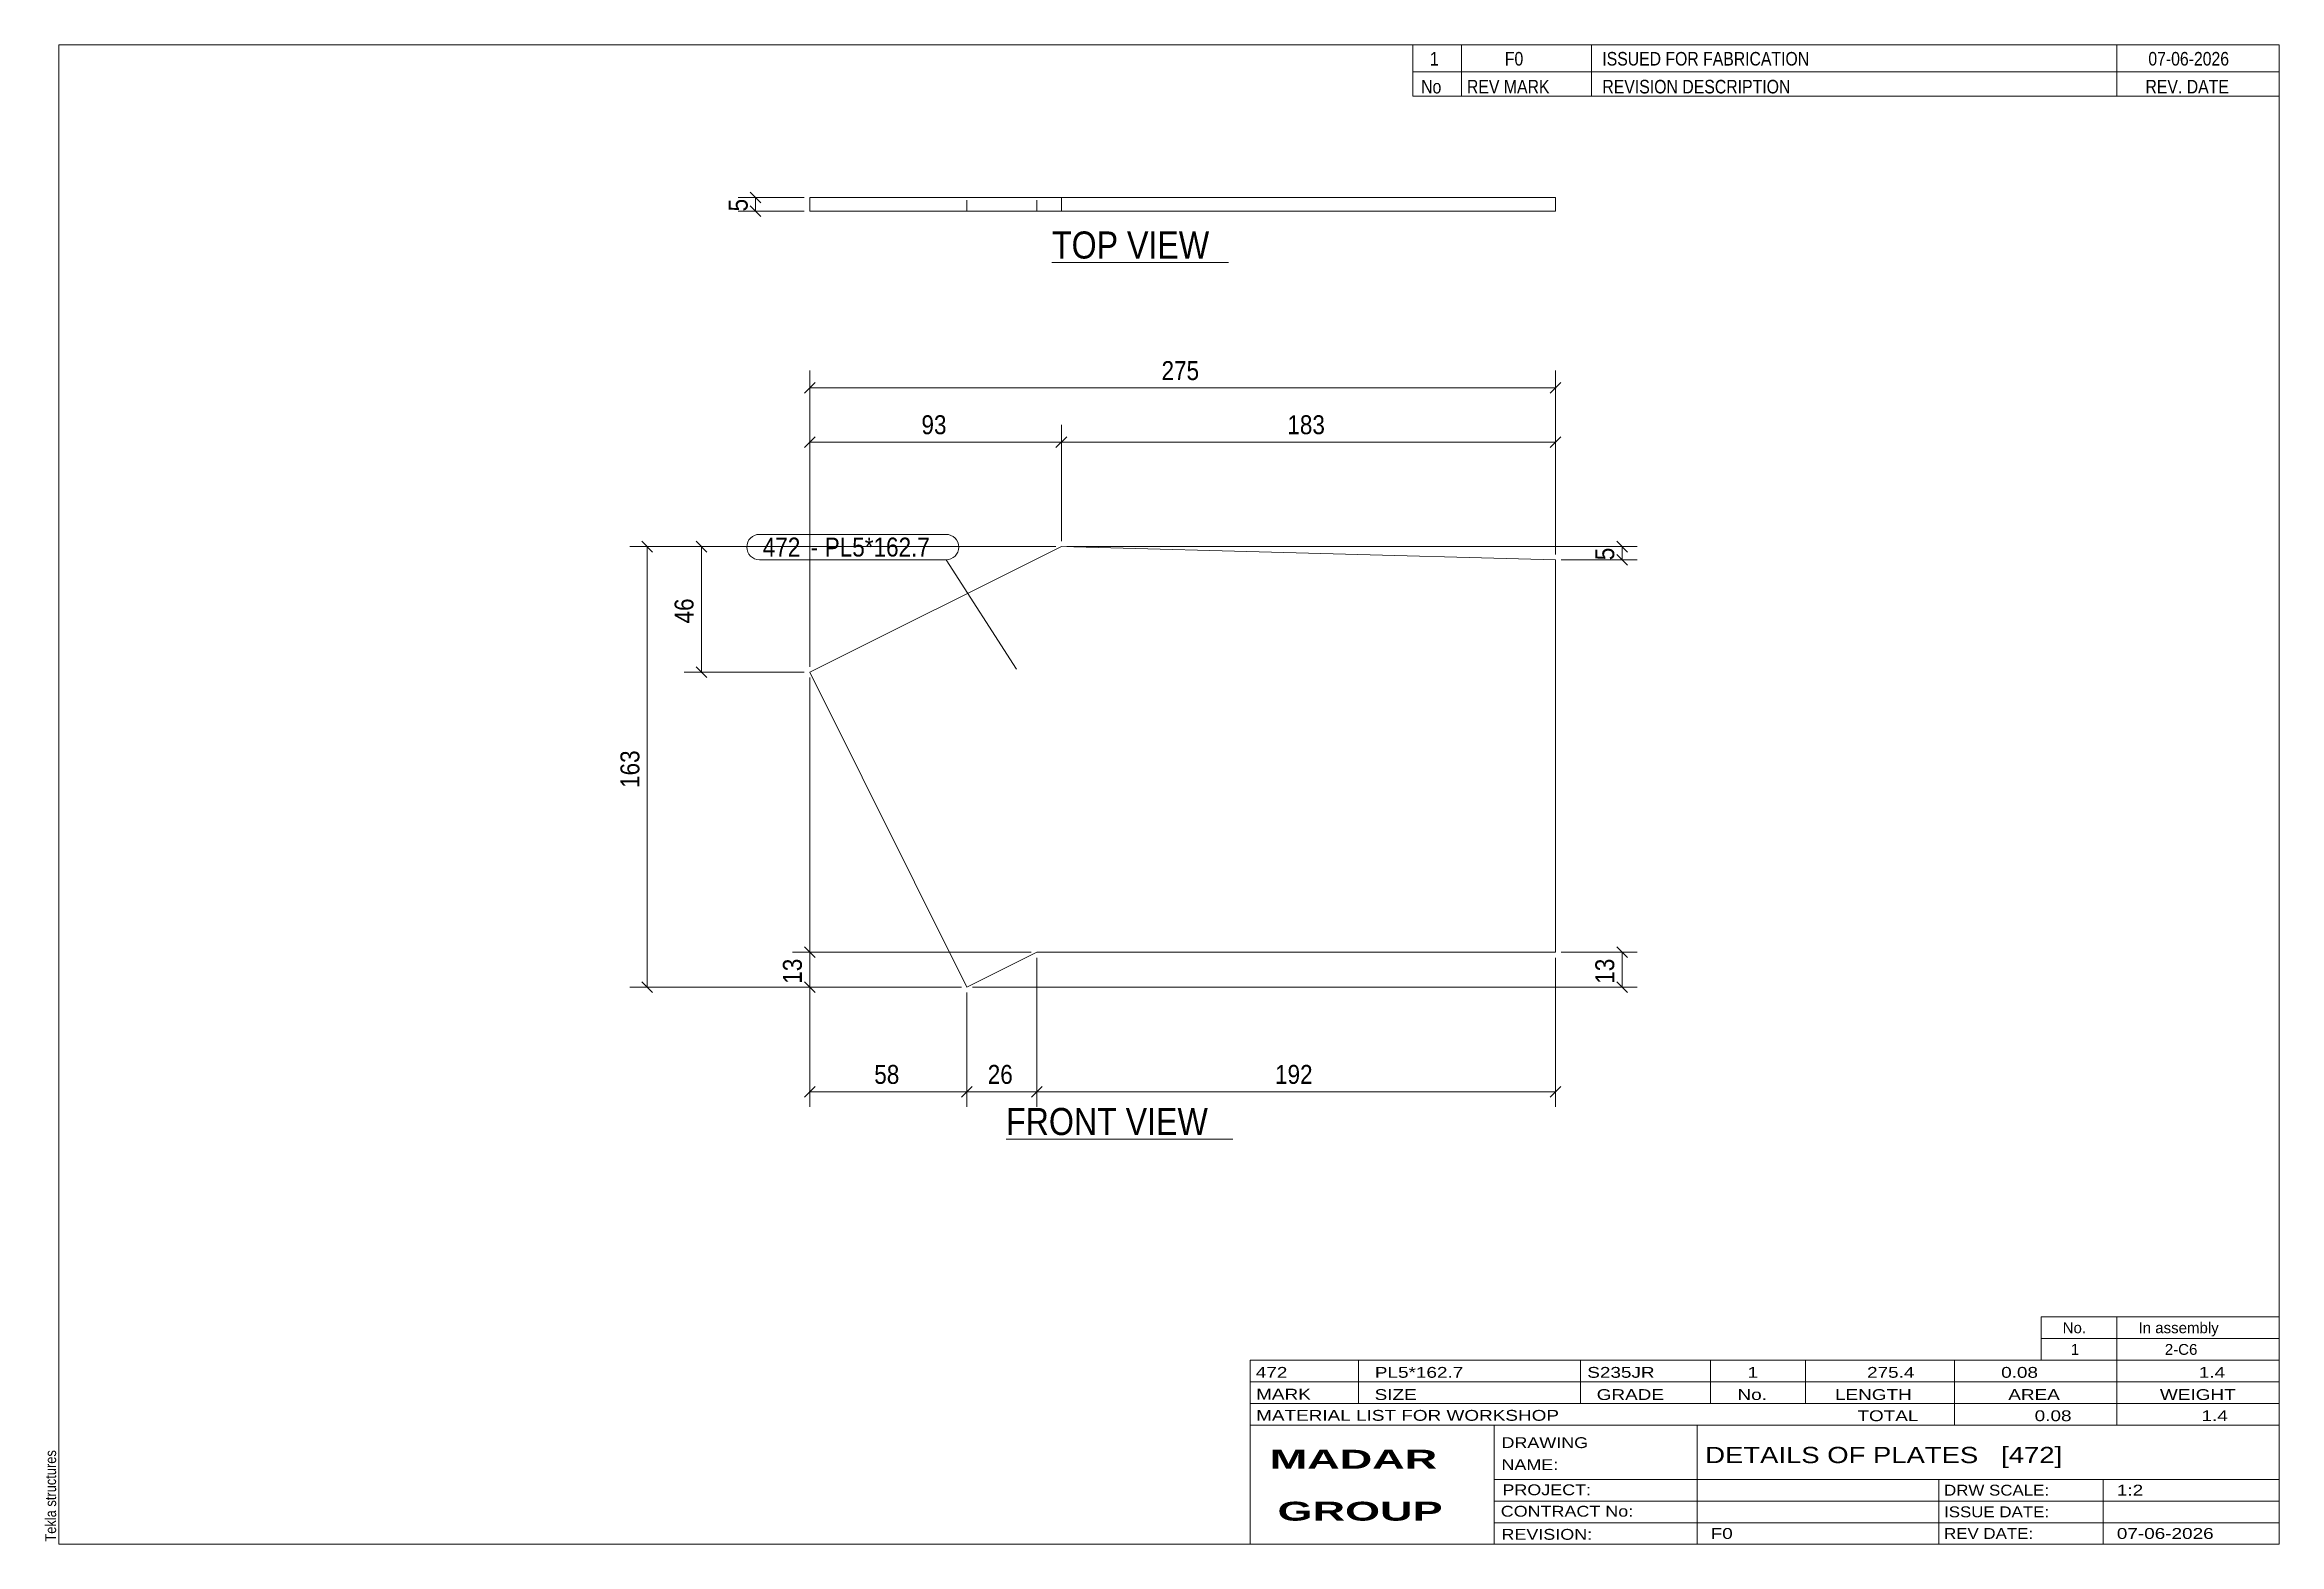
# Model space of a CAD drawing. Header units: millimetres. Extents: x 2 to 415, y 5 to 282.
import ezdxf

# ---------------------------------------------------------------- set-up
doc = ezdxf.new("R2010")
doc.units = ezdxf.units.MM
doc.linetypes.add('XKITLINE00', pattern=[0])
doc.linetypes.add('XKITLINE02', pattern=[4, 2, -2])
for name, color, linetype, lineweight in [('Dimensions', 7, 'Continuous', 0), ('DrawingSheet', 5, 'Continuous', 0), ('OtherObjectType', 7, 'Continuous', 0), ('Part', 2, 'Continuous', 0), ('PartMark', 7, 'Continuous', 0)]:
    doc.layers.add(name, color=color, linetype=linetype, lineweight=lineweight)
doc.styles.add('ARIAL', font='ARIAL.TTF')
doc.styles.add('ARIAL_BOLD', font='ARIALBD.TTF')
doc.styles.add('ARIAL_NARROW', font='ARIALN.TTF')

# ---------------------------------------------------------------- blocks, each defined once
blk = doc.blocks.new('*A1')
at = {"layer": 'Part', "color": 2, "linetype": 'XKITLINE00', "lineweight": 0}
for p, q in [((143.65, 166.09), (190.11, 189.28)), ((190.11, 189.28), (281.37, 186.86)), ((281.37, 186.86), (281.37, 114.36)), ((172.68, 107.93), (143.65, 166.09)), ((185.57, 114.36), (172.68, 107.93)), ((281.37, 114.36), (185.57, 114.36))]:
    blk.add_line(p, q, dxfattribs=at)
blk = doc.blocks.new('*A2')
at = {"layer": 'Part', "color": 2, "linetype": 'XKITLINE00', "lineweight": 0}
for p, q in [((281.37, 253.75), (143.65, 253.75)), ((143.65, 253.75), (143.65, 251.25)), ((190.11, 251.25), (190.11, 253.75)), ((281.37, 251.25), (281.37, 253.75)), ((281.37, 251.25), (143.65, 251.25)), ((281.37, 251.25), (281.37, 251.25))]:
    blk.add_line(p, q, dxfattribs=at)
at = {"layer": 'Part', "color": 7, "linetype": 'XKITLINE02', "lineweight": 0}
for p, q in [((172.68, 251.25), (172.68, 253.75)), ((185.57, 251.25), (185.57, 253.75)), ((281.37, 251.25), (281.37, 253.75))]:
    blk.add_line(p, q, dxfattribs=at)
blk = doc.blocks.new('*A3')
at = {"layer": 'DrawingSheet', "color": 5, "linetype": 'XKITLINE00', "lineweight": 0}
for p, q in [((415, 282), (5, 282)), ((5, 282), (5, 5)), ((415, 5), (415, 282)), ((5, 5), (415, 5))]:
    blk.add_line(p, q, dxfattribs=at)
at = {"layer": 'DrawingSheet', "color": 5, "style": 'ARIAL', "width": 0.85}
blk.add_text('Tekla structures', height=2, rotation=90, dxfattribs=at).set_placement((4.5, 5.5))
blk = doc.blocks.new('*A4')
at = {"layer": 'OtherObjectType', "color": 7, "linetype": 'XKITLINE00', "lineweight": 0}
for p, q in [((371, 47), (415, 47)), ((371, 43), (371, 47)), ((385, 43), (385, 47)), ((415, 43), (415, 47)), ((371, 43), (415, 43)), ((371, 39), (371, 43)), ((385, 39), (385, 43)), ((415, 39), (415, 43)), ((371, 39), (415, 39))]:
    blk.add_line(p, q, dxfattribs=at)
at = {"layer": 'OtherObjectType', "color": 7, "style": 'ARIAL_NARROW', "width": 1.211571}
for s, p in [('No.', (375, 44)), ('In assembly', (389, 44)), ('1', (376.5, 40)), ('2-C6', (393.86, 40))]:
    blk.add_text(s, height=2, dxfattribs=at).set_placement(p)
blk = doc.blocks.new('*A5')
at = {"layer": 'OtherObjectType', "color": 7, "linetype": 'XKITLINE00', "lineweight": 0}
for p, q in [((255, 282), (415, 282)), ((415, 282), (255, 282)), ((255, 282), (255, 277)), ((264, 282), (264, 277)), ((288, 282), (288, 277)), ((385, 282), (385, 277)), ((415, 282), (415, 277)), ((255, 277), (415, 277)), ((255, 277), (255, 272.5)), ((255, 277), (415, 277)), ((264, 277), (264, 272.5)), ((288, 277), (288, 272.5)), ((385, 277), (385, 272.5)), ((415, 277), (415, 272.5)), ((415, 272.5), (255, 272.5))]:
    blk.add_line(p, q, dxfattribs=at)
at = {"layer": 'OtherObjectType', "color": 7, "style": 'ARIAL_NARROW'}
for s, width, p in [('1', 1.017001, (258.16, 278.15)), ('F0', 1.017001, (272, 278.15)), ('ISSUED FOR FABRICATION', 1.017001, (290, 278.15)), ('07-06-2026', 1.017001, (390.82, 278.15)), ('No', 1.02, (256.54, 273)), ('REV MARK', 1.02, (265, 273)), ('REVISION DESCRIPTION', 1.02, (290, 273)), ('REV. DATE', 1.02, (390.28, 273))]:
    blk.add_text(s, height=2.5, dxfattribs=dict(at, width=width)).set_placement(p)
blk = doc.blocks.new('*A6')
at = {"layer": 'OtherObjectType', "color": 7, "linetype": 'XKITLINE00', "lineweight": 0}
for p, q in [((225, 39), (415, 39)), ((225, 39), (225, 35)), ((225, 39), (415, 39)), ((245, 35), (245, 39)), ((286, 35), (286, 39)), ((310, 35), (310, 39)), ((327.5, 35), (327.5, 39)), ((355, 35), (355, 39)), ((385, 35), (385, 39)), ((415, 35), (415, 39)), ((225, 35), (415, 35)), ((225, 35), (225, 5)), ((225, 35), (415, 35)), ((245, 31), (245, 35)), ((286, 31), (286, 35)), ((310, 31), (310, 35)), ((327.5, 31), (327.5, 35)), ((355, 31), (355, 35)), ((385, 31), (385, 35)), ((415, 31), (415, 35)), ((225, 31), (415, 31)), ((355, 27), (355, 31)), ((385, 27), (385, 31)), ((415, 27), (415, 31)), ((225, 27), (415, 27)), ((270, 21), (270, 27)), ((307.5, 17), (307.5, 27)), ((415, 21), (415, 27)), ((270, 21), (270, 5)), ((415, 17), (415, 21)), ((270, 17), (415, 17)), ((307.5, 5), (307.5, 17)), ((352.16, 13), (352.16, 17)), ((382.5, 5), (382.5, 17)), ((415, 13), (415, 17)), ((270, 13), (415, 13)), ((352.16, 5), (352.16, 13)), ((415, 9), (415, 13)), ((270, 9), (415, 9)), ((415, 5), (415, 9)), ((225, 5), (415, 5)), ((262.5, 5), (415, 5))]:
    blk.add_line(p, q, dxfattribs=at)
at = {"layer": 'OtherObjectType', "color": 7, "style": 'ARIAL_NARROW'}
for s, height, width, p in [('472', 2, 1.525501, (226.01, 35.76)), ('PL5*162.7', 2, 1.525501, (248, 35.76)), ('S235JR', 2, 1.525501, (287.22, 35.76)), ('1', 2, 1.525501, (316.82, 35.76)), ('275.4', 2, 1.525501, (338.88, 35.76)), ('0.08', 2, 1.525501, (363.64, 35.76)), ('1.4', 2, 1.525501, (400.14, 35.76)), ('MARK', 2, 1.525501, (226.08, 31.73)), ('SIZE', 2, 1.525501, (247.96, 31.66)), ('GRADE', 2, 1.525501, (288.96, 31.66)), ('No.', 2, 1.525501, (314.96, 31.66)), ('LENGTH', 2, 1.525501, (332.96, 31.66)), ('AREA', 2, 1.525501, (364.96, 31.66)), ('WEIGHT', 2, 1.525501, (392.96, 31.66)), ('MATERIAL LIST FOR WORKSHOP', 2, 1.525501, (226.08, 27.82)), ('TOTAL', 2, 1.525501, (337.1, 27.75)), ('0.08', 2, 1.525501, (369.83, 27.75)), ('1.4', 2, 1.525501, (400.63, 27.75)), ('DRAWING', 2, 1.445, (271.38, 22.78)), ('NAME:', 2, 1.445, (271.38, 18.72)), ('DETAILS OF PLATES   [472]', 3, 1.474651, (309, 20)), ('PROJECT:', 2, 1.445, (271.55, 14.07)), ('DRW SCALE:', 2, 1.36, (353.1, 14)), ('1:2', 2, 1.525501, (385, 14)), ('CONTRACT No:', 2, 1.445, (271.25, 10.11)), ('ISSUE DATE:', 2, 1.36, (353.1, 10)), ('REVISION:', 2, 1.445, (271.38, 5.84)), ('F0', 2, 1.525501, (310, 6)), ('REV DATE:', 2, 1.36, (353.1, 6)), ('07-06-2026', 2, 1.525501, (385, 6))]:
    blk.add_text(s, height=height, dxfattribs=dict(at, width=width)).set_placement(p)
at = {"layer": 'OtherObjectType', "color": 1, "style": 'ARIAL_BOLD', "width": 1.7}
for s, p in [('MADAR ', (228.58, 18.97)), ('GROUP', (230.03, 9.37))]:
    blk.add_text(s, height=3.5, dxfattribs=at).set_placement(p)
blk = doc.blocks.new('*A7')
at = {"layer": 'Dimensions', "color": 7, "linetype": 'XKITLINE00', "lineweight": 0}
for p, q in [((112.66, 190.27), (114.64, 188.29)), ((189.11, 189.28), (110.45, 189.28)), ((113.65, 107.93), (113.65, 189.28)), ((171.68, 107.93), (110.45, 107.93)), ((112.66, 108.92), (114.64, 106.94))]:
    blk.add_line(p, q, dxfattribs=at)
at = {"layer": 'Dimensions', "color": 3}
for p in [(113.65, 189.28), (113.65, 107.93)]:
    blk.add_point(p, dxfattribs=at)
at = {"layer": 'Dimensions', "color": 3, "style": 'ARIAL', "width": 0.85}
blk.add_text('163', height=3.5, rotation=90.0002, dxfattribs=at).set_placement((112.2, 144.71))
blk = doc.blocks.new('*A8')
at = {"layer": 'Dimensions', "color": 7, "linetype": 'XKITLINE00', "lineweight": 0}
for p, q in [((282.37, 114.36), (296.45, 114.36)), ((292.66, 115.35), (294.64, 113.37)), ((293.65, 107.93), (293.65, 114.36)), ((173.68, 107.93), (296.45, 107.93)), ((292.66, 108.92), (294.64, 106.94))]:
    blk.add_line(p, q, dxfattribs=at)
at = {"layer": 'Dimensions', "color": 3}
for p in [(293.65, 114.36), (293.65, 107.93)]:
    blk.add_point(p, dxfattribs=at)
at = {"layer": 'Dimensions', "color": 3, "style": 'ARIAL', "width": 0.85}
blk.add_text('13', height=3.5, rotation=90.0002, dxfattribs=at).set_placement((292.2, 108.55))
blk = doc.blocks.new('*A9')
at = {"layer": 'Dimensions', "color": 7, "linetype": 'XKITLINE00', "lineweight": 0}
for p, q in [((292.66, 190.27), (294.64, 188.29)), ((191.11, 189.28), (296.45, 189.28)), ((282.37, 186.86), (296.45, 186.86)), ((292.66, 187.85), (294.64, 185.87)), ((293.65, 186.86), (293.65, 189.28))]:
    blk.add_line(p, q, dxfattribs=at)
at = {"layer": 'Dimensions', "color": 3}
for p in [(293.65, 189.28), (293.65, 186.86)]:
    blk.add_point(p, dxfattribs=at)
at = {"layer": 'Dimensions', "color": 3, "style": 'ARIAL', "width": 0.85}
blk.add_text('5', height=3.5, rotation=90.0002, dxfattribs=at).set_placement((292.2, 186.77))
blk = doc.blocks.new('*A10')
at = {"layer": 'Dimensions', "color": 7, "linetype": 'XKITLINE00', "lineweight": 0}
for p, q in [((184.57, 114.36), (140.45, 114.36)), ((142.66, 115.35), (144.64, 113.37)), ((143.65, 107.93), (143.65, 114.36)), ((171.68, 107.93), (140.45, 107.93)), ((142.66, 108.92), (144.64, 106.94))]:
    blk.add_line(p, q, dxfattribs=at)
at = {"layer": 'Dimensions', "color": 3}
for p in [(143.65, 114.36), (143.65, 107.93)]:
    blk.add_point(p, dxfattribs=at)
at = {"layer": 'Dimensions', "color": 3, "style": 'ARIAL', "width": 0.85}
blk.add_text('13', height=3.5, rotation=90.0002, dxfattribs=at).set_placement((142.2, 108.55))
blk = doc.blocks.new('*A11')
at = {"layer": 'Dimensions', "color": 7, "linetype": 'XKITLINE00', "lineweight": 0}
for p, q in [((122.66, 190.27), (124.64, 188.29)), ((189.11, 189.28), (120.45, 189.28)), ((123.65, 166.09), (123.65, 189.28)), ((142.65, 166.09), (120.45, 166.09)), ((122.66, 167.08), (124.64, 165.1))]:
    blk.add_line(p, q, dxfattribs=at)
at = {"layer": 'Dimensions', "color": 3}
for p in [(123.65, 189.28), (123.65, 166.09)]:
    blk.add_point(p, dxfattribs=at)
at = {"layer": 'Dimensions', "color": 3, "style": 'ARIAL', "width": 0.85}
blk.add_text('46', height=3.5, rotation=90.0002, dxfattribs=at).set_placement((122.2, 175.09))
blk = doc.blocks.new('*A12')
at = {"layer": 'Dimensions', "color": 7, "linetype": 'XKITLINE00', "lineweight": 0}
for p, q in [((144.64, 219.59), (142.66, 217.61)), ((143.65, 167.09), (143.65, 221.8)), ((282.36, 219.59), (280.38, 217.61)), ((281.37, 187.86), (281.37, 221.8)), ((143.65, 218.6), (281.37, 218.6))]:
    blk.add_line(p, q, dxfattribs=at)
at = {"layer": 'Dimensions', "color": 3}
for p in [(143.65, 218.6), (281.37, 218.6)]:
    blk.add_point(p, dxfattribs=at)
at = {"layer": 'Dimensions', "color": 3, "style": 'ARIAL', "width": 0.85}
blk.add_text('275', height=3.5, dxfattribs=at).set_placement((208.61, 220.05))
blk = doc.blocks.new('*A13')
at = {"layer": 'Dimensions', "color": 7, "linetype": 'XKITLINE00', "lineweight": 0}
for p, q in [((143.65, 167.09), (143.65, 211.8)), ((190.11, 190.28), (190.11, 211.8)), ((144.64, 209.59), (142.66, 207.61)), ((143.65, 208.6), (190.11, 208.6)), ((191.1, 209.59), (189.12, 207.61))]:
    blk.add_line(p, q, dxfattribs=at)
at = {"layer": 'Dimensions', "color": 3}
for p in [(143.65, 208.6), (190.11, 208.6)]:
    blk.add_point(p, dxfattribs=at)
at = {"layer": 'Dimensions', "color": 3, "style": 'ARIAL', "width": 0.85}
blk.add_text('93', height=3.5, dxfattribs=at).set_placement((164.28, 210.05))
blk = doc.blocks.new('*A14')
at = {"layer": 'Dimensions', "color": 7, "linetype": 'XKITLINE00', "lineweight": 0}
for p, q in [((190.11, 190.28), (190.11, 211.8)), ((281.37, 187.86), (281.37, 211.8)), ((191.1, 209.59), (189.12, 207.61)), ((190.11, 208.6), (281.37, 208.6)), ((282.36, 209.59), (280.38, 207.61))]:
    blk.add_line(p, q, dxfattribs=at)
at = {"layer": 'Dimensions', "color": 3}
for p in [(190.11, 208.6), (281.37, 208.6)]:
    blk.add_point(p, dxfattribs=at)
at = {"layer": 'Dimensions', "color": 3, "style": 'ARIAL', "width": 0.85}
blk.add_text('183', height=3.5, dxfattribs=at).set_placement((231.84, 210.05))
blk = doc.blocks.new('*A15')
at = {"layer": 'Dimensions', "color": 7, "linetype": 'XKITLINE00', "lineweight": 0}
for p, q in [((143.65, 165.09), (143.65, 85.8)), ((172.68, 106.93), (172.68, 85.8)), ((144.64, 89.59), (142.66, 87.61)), ((143.65, 88.6), (172.68, 88.6)), ((173.67, 89.59), (171.69, 87.61))]:
    blk.add_line(p, q, dxfattribs=at)
at = {"layer": 'Dimensions', "color": 3}
for p in [(143.65, 88.6), (172.68, 88.6)]:
    blk.add_point(p, dxfattribs=at)
at = {"layer": 'Dimensions', "color": 3, "style": 'ARIAL', "width": 0.85}
blk.add_text('58', height=3.5, dxfattribs=at).set_placement((155.57, 90.05))
blk = doc.blocks.new('*A16')
at = {"layer": 'Dimensions', "color": 7, "linetype": 'XKITLINE00', "lineweight": 0}
for p, q in [((185.57, 113.36), (185.57, 85.8)), ((172.68, 106.93), (172.68, 85.8)), ((173.67, 89.59), (171.69, 87.61)), ((172.68, 88.6), (185.57, 88.6)), ((186.56, 89.59), (184.58, 87.61))]:
    blk.add_line(p, q, dxfattribs=at)
at = {"layer": 'Dimensions', "color": 3}
for p in [(172.68, 88.6), (185.57, 88.6)]:
    blk.add_point(p, dxfattribs=at)
at = {"layer": 'Dimensions', "color": 3, "style": 'ARIAL', "width": 0.85}
blk.add_text('26', height=3.5, dxfattribs=at).set_placement((176.52, 90.05))
blk = doc.blocks.new('*A17')
at = {"layer": 'Dimensions', "color": 7, "linetype": 'XKITLINE00', "lineweight": 0}
for p, q in [((185.57, 113.36), (185.57, 85.8)), ((281.37, 113.36), (281.37, 85.8)), ((186.56, 89.59), (184.58, 87.61)), ((185.57, 88.6), (281.37, 88.6)), ((282.36, 89.59), (280.38, 87.61))]:
    blk.add_line(p, q, dxfattribs=at)
at = {"layer": 'Dimensions', "color": 3}
for p in [(185.57, 88.6), (281.37, 88.6)]:
    blk.add_point(p, dxfattribs=at)
at = {"layer": 'Dimensions', "color": 3, "style": 'ARIAL', "width": 0.85}
blk.add_text('192', height=3.5, dxfattribs=at).set_placement((229.57, 90.05))
blk = doc.blocks.new('*A18')
at = {"layer": 'PartMark', "color": 7, "linetype": 'XKITLINE00', "lineweight": 0}
for p, q in [((134.38, 191.55), (168.82, 191.55)), ((134.38, 186.85), (168.82, 186.85)), ((181.82, 166.68), (168.82, 186.85))]:
    blk.add_line(p, q, dxfattribs=at)
for centre, start, end in [((134.38, 189.2), 90, 270), ((168.82, 189.2), 270, 90)]:
    blk.add_arc(centre, 2.35, start, end, dxfattribs=at)
at = {"layer": 'PartMark', "color": 1, "style": 'ARIAL', "width": 0.85}
blk.add_text('472', height=3.5, dxfattribs=at).set_placement((134.98, 187.45))
at = {"layer": 'PartMark', "color": 3, "style": 'ARIAL', "width": 0.85}
for s, p in [('PL5*162.7', (146.42, 187.45)), ('-', (143.82, 187.45))]:
    blk.add_text(s, height=3.5, dxfattribs=at).set_placement(p)
blk = doc.blocks.new('*A19')
at = {"layer": 'OtherObjectType', "color": 7, "linetype": 'XKITLINE00', "lineweight": 0}
blk.add_line((179.9, 79.85), (221.75, 79.85), dxfattribs=at)
at = {"layer": 'OtherObjectType', "color": 3, "style": 'ARIAL', "width": 0.85}
blk.add_text('FRONT VIEW', height=5, dxfattribs=at).set_placement((179.9, 80.6))
blk = doc.blocks.new('*A20')
at = {"layer": 'Dimensions', "color": 7, "linetype": 'XKITLINE00', "lineweight": 0}
for p, q in [((142.65, 253.75), (130.45, 253.75)), ((132.66, 254.74), (134.64, 252.76)), ((132.66, 252.24), (134.64, 250.26)), ((133.65, 251.25), (133.65, 253.75)), ((142.65, 251.25), (130.45, 251.25))]:
    blk.add_line(p, q, dxfattribs=at)
at = {"layer": 'Dimensions', "color": 3}
for p in [(133.65, 253.75), (133.65, 251.25)]:
    blk.add_point(p, dxfattribs=at)
at = {"layer": 'Dimensions', "color": 3, "style": 'ARIAL', "width": 0.85}
blk.add_text('5', height=3.5, rotation=90.0002, dxfattribs=at).set_placement((132.2, 251.2))
blk = doc.blocks.new('*A21')
at = {"layer": 'OtherObjectType', "color": 7, "linetype": 'XKITLINE00', "lineweight": 0}
blk.add_line((188.38, 241.75), (220.99, 241.75), dxfattribs=at)
at = {"layer": 'OtherObjectType', "color": 3, "style": 'ARIAL', "width": 0.85}
blk.add_text('TOP VIEW', height=5, dxfattribs=at).set_placement((188.38, 242.5))

msp = doc.modelspace()

# ---------------------------------------------------------------- block references
at = {"lineweight": 0}
for name in ['*A3', '*A5', '*A20', '*A2', '*A21', '*A12', '*A13', '*A14', '*A7', '*A11', '*A18', '*A9', '*A1', '*A15', '*A10', '*A16', '*A8', '*A17', '*A19', '*A4', '*A6']:
    msp.add_blockref(name, (0, 0), dxfattribs=at)

doc.saveas('drawing.dxf')
